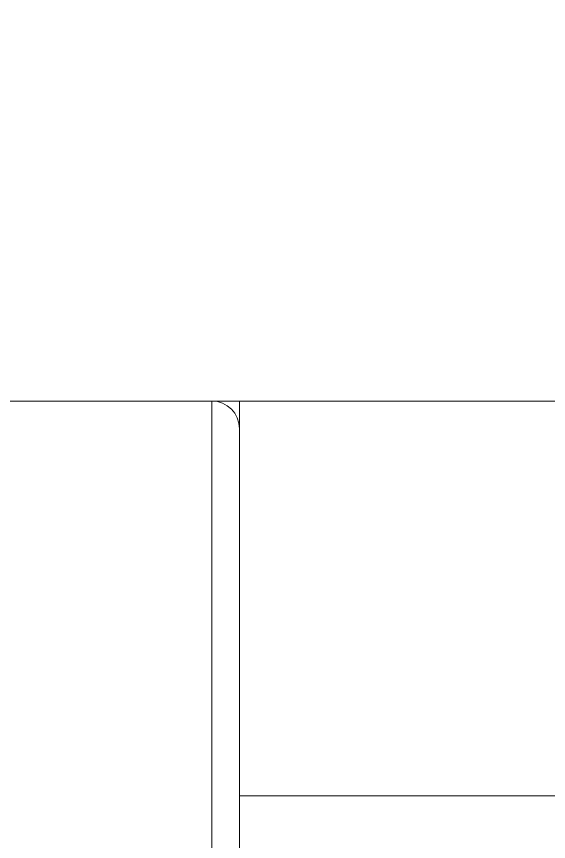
# Model space of a CAD drawing. Header units: millimetres. Extents: x -50460 to 50460, y -35640 to 35640.
# Drawn here: x -35170.89 to -35157.41, y 21165.79 to 21186.68 of the extents above; entities that cross this region are included whole.
import ezdxf

# ---------------------------------------------------------------- set-up
doc = ezdxf.new("R2010")
doc.units = ezdxf.units.MM
doc.set_wipeout_variables(frame=1)
for name, color, linetype, lineweight in [('EB0', 7, 'Continuous', 15), ('尺寸线层', 4, 'Continuous', 18), ('粗实线层', 7, 'Continuous', 15), ('粗实线层_1', 7, 'Continuous', 15)]:
    doc.layers.add(name, color=color, linetype=linetype, lineweight=lineweight)

# ---------------------------------------------------------------- blocks, each defined once
blk = doc.blocks.new('*X893')
at = {"layer": '粗实线层'}
for p, q in [((15.3, -42.5), (15.3, -52.5)), ((15.3, -42.5), (15.3, -66)), ((16, -62.5), (16, -42.5)), ((16, -66), (16, -42.5)), ((15.3, -52.5), (0.7, -52.5)), ((61, -62.5), (16, -62.5))]:
    blk.add_line(p, q, dxfattribs=at)
blk.add_arc((15.3, -53.2), 0.7, 0.0002, 90, dxfattribs=at)
blk = doc.blocks.new('*X895')
at = {"layer": 'EB0'}
blk.add_line((0, -10), (138.5, -10), dxfattribs=at)
blk = doc.blocks.new('*X856')
at = {"layer": '粗实线层_1'}
blk.add_blockref('*X893', (-961.5, -367.284), dxfattribs=at)
blk.add_wipeout([(-835, -409.784), (-835, -401.284), (-835, -401.284), (-836.5, -399.784), (-836.5, -399.784), (-881, -399.784), (-881, -399.784), (-893.5, -399.784), (-893.5, -399.784), (-975, -399.784), (-975, -399.784), (-975, -392.463), (-975, -392.463), (-986.223, -392.463), (-986.223, -392.463), (-986.304, -392.592), (-986.383, -392.723), (-986.46, -392.855), (-986.534, -392.988), (-986.606, -393.123), (-986.674, -393.259), (-986.741, -393.396), (-986.804, -393.535), (-986.865, -393.675), (-986.924, -393.816), (-986.979, -393.958), (-987.032, -394.101), (-987.082, -394.245), (-987.129, -394.39), (-987.174, -394.536), (-987.216, -394.683), (-987.255, -394.83), (-987.291, -394.979), (-987.324, -395.128), (-987.355, -395.277), (-987.382, -395.427), (-987.407, -395.578), (-987.429, -395.729), (-987.448, -395.88), (-987.464, -396.032), (-987.477, -396.184), (-987.487, -396.336), (-987.494, -396.488), (-987.499, -396.641), (-987.5, -396.793), (-987.5, -396.793), (-987.5, -409.784), (-987.5, -409.784), (-987.5, -422.774), (-987.5, -422.774), (-987.499, -422.927), (-987.494, -423.079), (-987.487, -423.232), (-987.477, -423.384), (-987.464, -423.536), (-987.448, -423.688), (-987.429, -423.839), (-987.407, -423.99), (-987.382, -424.141), (-987.355, -424.291), (-987.324, -424.44), (-987.291, -424.589), (-987.255, -424.737), (-987.216, -424.885), (-987.174, -425.032), (-987.129, -425.177), (-987.082, -425.322), (-987.032, -425.467), (-986.979, -425.61), (-986.924, -425.752), (-986.865, -425.893), (-986.804, -426.033), (-986.741, -426.171), (-986.674, -426.309), (-986.606, -426.445), (-986.534, -426.58), (-986.46, -426.713), (-986.383, -426.845), (-986.304, -426.975), (-986.223, -427.104), (-986.223, -427.104), (-975, -427.104), (-975, -427.104), (-975, -419.784), (-975, -419.784), (-893.5, -419.784), (-893.5, -419.784), (-881, -419.784), (-881, -419.784), (-836.5, -419.784), (-836.5, -419.784), (-835, -418.284), (-835, -418.284)]).dxf.layer = '粗实线层_1'
blk.add_blockref('*X895', (-975, -409.784), dxfattribs=at)
blk = doc.blocks.new('*X805')
at = {"layer": 'EB0'}
blk.add_line((-2380, 407.5), (-2840, 407.5), dxfattribs=at)
at = {"layer": '尺寸线层'}
blk.add_blockref('*X856', (-1515, 819.783), dxfattribs=at)

msp = doc.modelspace()

# ---------------------------------------------------------------- block references
at = {"layer": '尺寸线层'}
msp.add_blockref('*X805', (-32704.742, 20776.945), dxfattribs=at)

doc.saveas('drawing.dxf')
